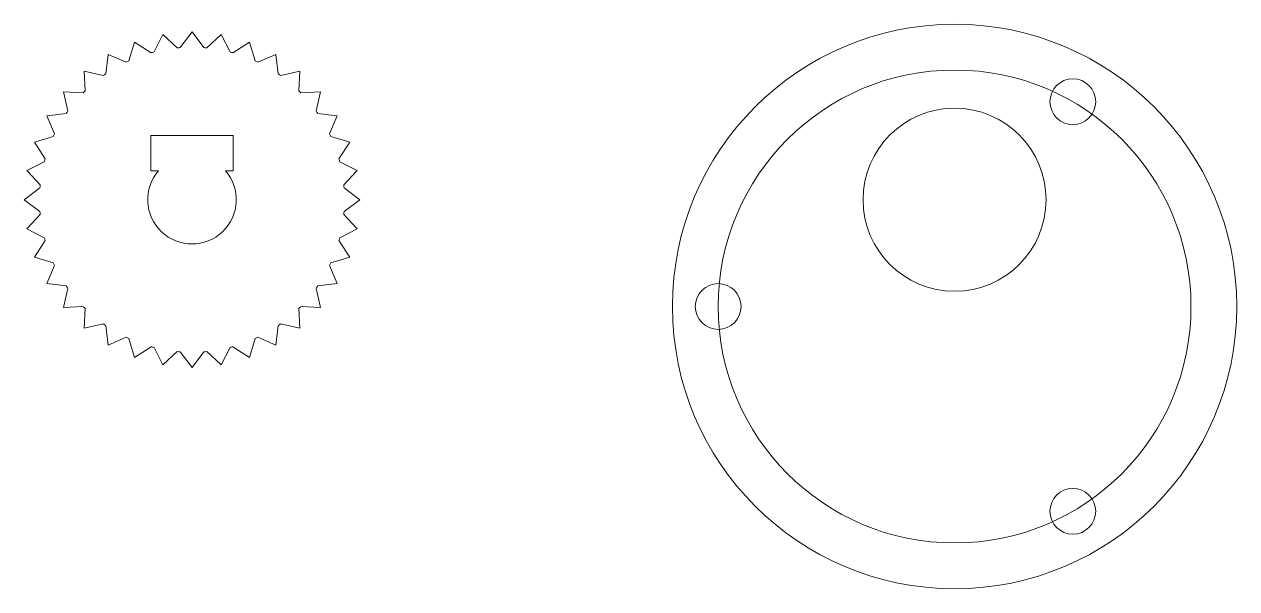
# Model space of a CAD drawing. Header units: millimetres. Extents: x -61 to 18.5, y -25.5 to 11.5.
import ezdxf

# ---------------------------------------------------------------- set-up
doc = ezdxf.new("R2010")
doc.units = ezdxf.units.MM
doc.layers.get('0').update_dxf_attribs({"linetype": 'CONTINUOUS', "lineweight": 0, "true_color": 0x000000})
doc.layers.add('help', color=4, linetype='CONTINUOUS', lineweight=0, true_color=0x00ffff)

# ---------------------------------------------------------------- blocks, each defined once
blk = doc.blocks.new('rb35')
for centre in [(7.75, 6.423), (-15.5, -7), (7.75, -20.423)]:
    blk.add_circle(centre, 1.5)
at = {"layer": 'help'}
for radius in [18.5, 15.5]:
    blk.add_circle((0, -7), radius, dxfattribs=at)
blk = doc.blocks.new('rb35-big')
blk.add_circle((0, 0), 6)

msp = doc.modelspace()

# ---------------------------------------------------------------- linework, layer by layer
for p, q in [((-54.136, 9.105), (-53.762, 10.337)), ((-52.684, 9.633), (-53.762, 10.337)), ((-52.492, 9.685), (-51.91, 10.833)), ((-50.971, 9.953), (-51.91, 10.833)), ((-50.772, 9.97), (-50, 11)), ((-49.228, 9.97), (-50, 11)), ((-49.029, 9.953), (-48.09, 10.833)), ((-47.508, 9.685), (-48.09, 10.833)), ((-47.316, 9.633), (-46.238, 10.337)), ((-45.864, 9.105), (-46.238, 10.337)), ((-55.654, 8.248), (-55.5, 9.526)), ((-54.316, 9.021), (-55.5, 9.526)), ((-45.684, 9.021), (-44.5, 9.526)), ((-44.346, 8.248), (-44.5, 9.526)), ((-57, 7.141), (-57.071, 8.426)), ((-55.817, 8.134), (-57.071, 8.426)), ((-44.183, 8.134), (-42.929, 8.426)), ((-43, 7.141), (-42.929, 8.426)), ((-58.134, 5.817), (-58.426, 7.071)), ((-57.141, 7), (-58.426, 7.071)), ((-42.859, 7), (-41.574, 7.071)), ((-41.866, 5.817), (-41.574, 7.071)), ((-58.248, 5.654), (-59.526, 5.5)), ((-41.752, 5.654), (-40.474, 5.5)), ((-59.021, 4.316), (-59.526, 5.5)), ((-40.979, 4.316), (-40.474, 5.5)), ((-59.105, 4.136), (-60.337, 3.762)), ((-52.7, 4.2), (-47.3, 4.2)), ((-52.7, 4.2), (-52.7, 1.9)), ((-47.3, 4.2), (-47.3, 1.9)), ((-40.895, 4.136), (-39.663, 3.762)), ((-59.633, 2.684), (-60.337, 3.762)), ((-40.367, 2.684), (-39.663, 3.762)), ((-59.685, 2.492), (-60.833, 1.91)), ((-40.315, 2.492), (-39.167, 1.91)), ((-59.953, 0.971), (-60.833, 1.91)), ((-52.7, 1.9), (-52.191, 1.9)), ((-47.809, 1.9), (-47.3, 1.9)), ((-40.047, 0.971), (-39.167, 1.91)), ((-59.97, 0.772), (-61, 0)), ((-59.97, -0.772), (-61, 0)), ((-40.03, 0.772), (-39, 0)), ((-40.03, -0.772), (-39, 0)), ((-59.953, -0.971), (-60.833, -1.91)), ((-40.047, -0.971), (-39.167, -1.91)), ((-59.685, -2.492), (-60.833, -1.91)), ((-40.315, -2.492), (-39.167, -1.91)), ((-59.633, -2.684), (-60.337, -3.762)), ((-40.367, -2.684), (-39.663, -3.762)), ((-59.105, -4.136), (-60.337, -3.762)), ((-40.895, -4.136), (-39.663, -3.762)), ((-59.021, -4.316), (-59.526, -5.5)), ((-40.979, -4.316), (-40.474, -5.5)), ((-58.248, -5.654), (-59.526, -5.5)), ((-41.752, -5.654), (-40.474, -5.5)), ((-58.134, -5.817), (-58.426, -7.071)), ((-41.866, -5.817), (-41.574, -7.071)), ((-57.141, -7), (-58.426, -7.071)), ((-57, -7.141), (-57.071, -8.426)), ((-43, -7.141), (-42.929, -8.426)), ((-42.859, -7), (-41.574, -7.071)), ((-55.817, -8.134), (-57.071, -8.426)), ((-55.654, -8.248), (-55.5, -9.526)), ((-44.346, -8.248), (-44.5, -9.526)), ((-44.183, -8.134), (-42.929, -8.426)), ((-54.316, -9.021), (-55.5, -9.526)), ((-54.136, -9.105), (-53.762, -10.337)), ((-45.864, -9.105), (-46.238, -10.337)), ((-45.684, -9.021), (-44.5, -9.526)), ((-52.684, -9.633), (-53.762, -10.337)), ((-52.492, -9.685), (-51.91, -10.833)), ((-50.971, -9.953), (-51.91, -10.833)), ((-50.772, -9.97), (-50, -11)), ((-49.228, -9.97), (-50, -11)), ((-49.029, -9.953), (-48.09, -10.833)), ((-47.508, -9.685), (-48.09, -10.833)), ((-47.316, -9.633), (-46.238, -10.337))]:
    msp.add_line(p, q)
for radius, start, end in [(10, 104.42998, 105.57002), (10, 94.42998, 95.57002), (10, 84.42998, 85.57002), (10, 74.42998, 75.57002), (10, 114.42998, 115.57002), (10, 64.42998, 65.57002), (10, 124.42998, 125.57002), (10, 54.42998, 55.57002), (10, 134.42998, 135.57002), (10, 44.42998, 45.57002), (10, 144.42998, 145.57002), (10, 34.42998, 35.57002), (10, 154.42998, 155.57002), (10, 24.42998, 25.57002), (10, 164.42998, 165.57002), (10, 14.42998, 15.57002), (2.9, 139.06728, 40.93272), (10, 174.42998, 175.57002), (10, 4.42998, 5.57002), (10, 184.42998, 185.57002), (10, 354.42998, 355.57002), (10, 194.42998, 195.57002), (10, 344.42998, 345.57002), (10, 204.42998, 205.57002), (10, 334.42998, 335.57002), (10, 214.42998, 215.57002), (10, 324.42998, 325.57002), (10, 224.42998, 225.57002), (10, 314.42998, 315.57002), (10, 234.42998, 235.57002), (10, 304.42998, 305.57002), (10, 244.42998, 245.57002), (10, 294.42998, 295.57002), (10, 254.42998, 255.57002), (10, 264.42998, 265.57002), (10, 274.42998, 275.57002), (10, 284.42998, 285.57002)]:
    msp.add_arc((-50, 0), radius, start, end)

# ---------------------------------------------------------------- block references
msp.add_blockref('rb35-big', (0, 0))
at = {"layer": 'help'}
msp.add_blockref('rb35', (0, 0), dxfattribs=at)

doc.saveas('drawing.dxf')
